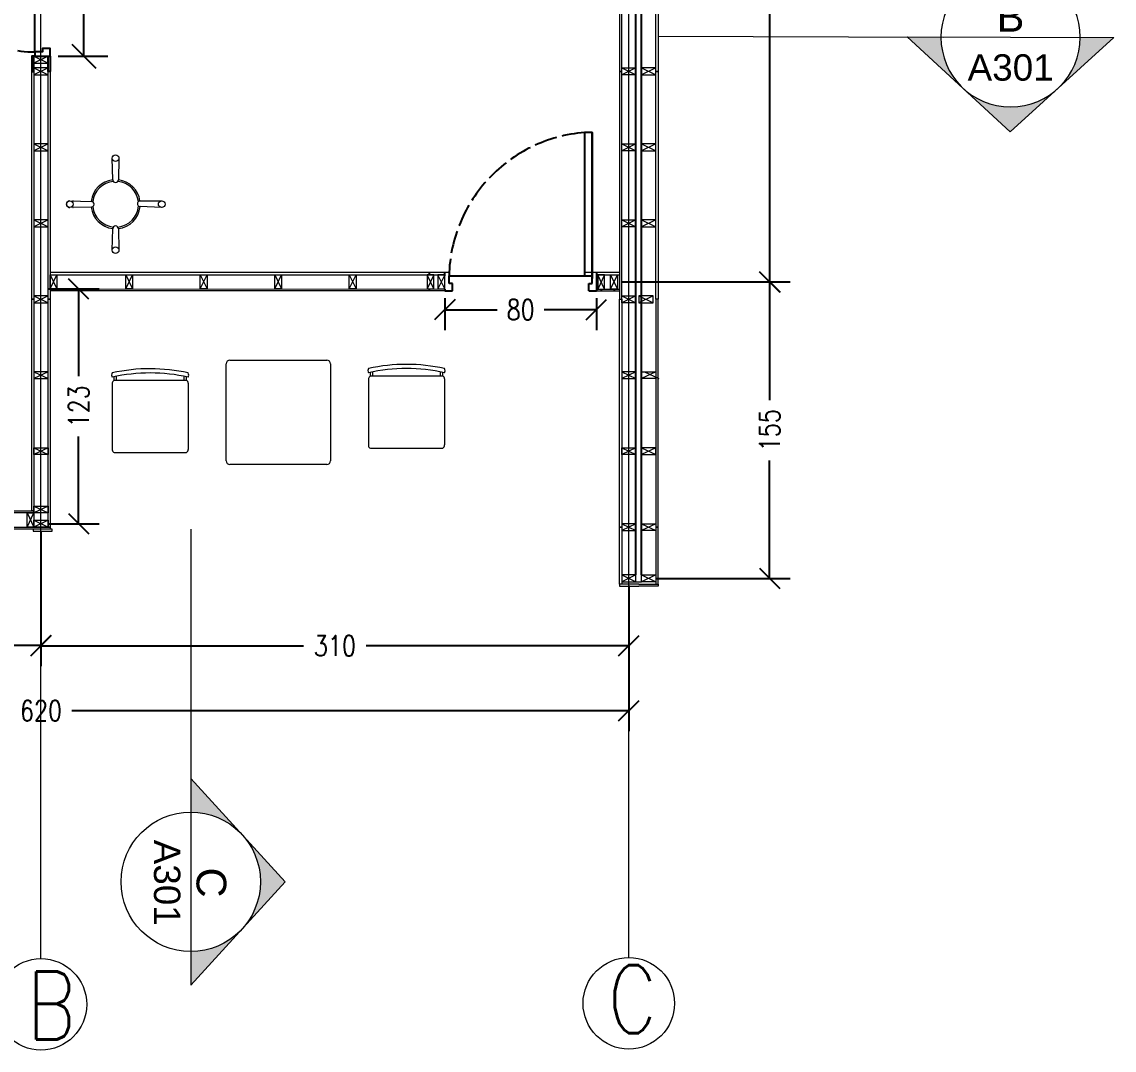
# Model space of a CAD drawing. Header units: millimetres. Extents: x 985 to 3302, y 1117 to 2352.
# Drawn here: x 1527 to 2103, y 1121 to 1663 of the extents above; entities that cross this region are included whole.
import ezdxf

# ---------------------------------------------------------------- set-up
doc = ezdxf.new("R2010")
doc.units = ezdxf.units.MM
doc.linetypes.add('ACAD_ISO02W100', pattern=[15, 12, -3])
for name, color, linetype, lineweight in [('A-ANNO-DIMS', 3, 'Continuous', 18), ('A-ANNO-SYMB', 3, 'Continuous', 18), ('A-DETL-MCUT', 4, 'Continuous', 25), ('A-DOOR-FULL', 4, 'Continuous', 25), ('A-FURN', 8, 'Continuous', 18), ('A-WALL-STUD', 3, 'Continuous', 18)]:
    doc.layers.add(name, color=color, linetype=linetype, lineweight=lineweight)
doc.styles.add('E-ROMANS', font='romans.shx', dxfattribs={"width": 0.8})
doc.styles.get("Standard").update_dxf_attribs({"font": 'Arial.ttf'})
doc.dimstyles.new('QUOTE', dxfattribs={"dimtxt": 0.18, "dimasz": 0.18, "dimexe": 0.18, "dimexo": 0.0625, "dimgap": 0.09, "dimtad": 0, "dimdec": 4, "dimzin": 0, "dimdsep": 46, "dimtxsty": 'E-ROMANS', "dimblk": 'OBLIQUE', "dimblk1": 'OBLIQUE', "dimblk2": 'OBLIQUE', "dimcen": 0.09, "dimadec": 0, "dimazin": 0, "dimtfac": 1, "dimtdec": 4, "dimtofl": 0, "dimtmove": 0, "dimatfit": 3, "dimldrblk": 'OBLIQUE', "dimfxl": 1, "dimtolj": 1, "dimtzin": 0, "dimarcsym": 0})

# ---------------------------------------------------------------- blocks, each defined once
blk = doc.blocks.new('Sezioni')
h = blk.add_hatch(color=256)
h.dxf.hatch_style = 1
h.paths.add_polyline_path([(52520.8, 47455.1), (52264, 47220.9), (52417.6, 47220.9, -0.210523)])
h.paths.add_polyline_path([(52735.1, 47651.7), (52520.8, 47455.1, -0.388338), (52949.4, 47455.1)])
h.paths.add_polyline_path([(52949.4, 47455.1, -0.210523), (53052.6, 47220.9), (53206.2, 47220.9)])
blk.add_lwpolyline([(52264, 47220.9), (53206.2, 47220.9), (52735.1, 47651.7)], close=True)
blk.add_circle((52735.1, 47220.9), 317.5)
blk = doc.blocks.new('_Oblique')
at = {"color": 0, "linetype": 'ByBlock', "lineweight": -2}
blk.add_line((-0.5, -0.5), (0.5, 0.5), dxfattribs=at)
blk = doc.blocks.new('*D134')
at = {"layer": 'A-ANNO-DIMS', "color": 0, "lineweight": -2, "transparency": 16777216}
for p, q in [((1537.35, 1394.39), (1537.35, 1323.01)), ((1847.35, 1365.57), (1847.35, 1323.01)), ((1537.35, 1333.81), (1675.84, 1333.81)), ((1847.35, 1333.81), (1708.85, 1333.81))]:
    blk.add_line(p, q, dxfattribs=at)
at = {"layer": 'A-ANNO-DIMS', "color": 0, "lineweight": -2, "transparency": 16777216, "xscale": 10.8, "yscale": 10.8, "zscale": 10.8, "rotation": 180}
blk.add_blockref('_Oblique', (1537.35, 1333.81), dxfattribs=at)
at = {"layer": 'A-ANNO-DIMS', "color": 0, "lineweight": -2, "transparency": 16777216, "xscale": 10.8, "yscale": 10.8, "zscale": 10.8}
blk.add_blockref('_Oblique', (1847.35, 1333.81), dxfattribs=at)
at = {"layer": 'A-ANNO-DIMS', "color": 0, "transparency": 16777216, "insert": (1692.35, 1333.81), "char_height": 10.8, "attachment_point": 5, "style": 'E-ROMANS'}
blk.add_mtext('\\A1;310', dxfattribs=at)
blk = doc.blocks.new('*D135')
at = {"layer": 'A-ANNO-DIMS', "color": 0, "lineweight": -2, "transparency": 16777216}
for p, q in [((1227.35, 1365.57), (1227.35, 1288.77)), ((1847.35, 1363.76), (1847.35, 1288.77)), ((1227.35, 1299.57), (1521.04, 1299.57)), ((1847.35, 1299.57), (1553.65, 1299.57))]:
    blk.add_line(p, q, dxfattribs=at)
at = {"layer": 'A-ANNO-DIMS', "color": 0, "lineweight": -2, "transparency": 16777216, "xscale": 10.8, "yscale": 10.8, "zscale": 10.8, "rotation": 180}
blk.add_blockref('_Oblique', (1227.35, 1299.57), dxfattribs=at)
at = {"layer": 'A-ANNO-DIMS', "color": 0, "lineweight": -2, "transparency": 16777216, "xscale": 10.8, "yscale": 10.8, "zscale": 10.8}
blk.add_blockref('_Oblique', (1847.35, 1299.57), dxfattribs=at)
at = {"layer": 'A-ANNO-DIMS', "color": 0, "transparency": 16777216, "insert": (1537.35, 1299.57), "char_height": 10.8, "attachment_point": 5, "style": 'E-ROMANS'}
blk.add_mtext('\\A1;620', dxfattribs=at)
blk = doc.blocks.new('*D138')
at = {"layer": 'A-ANNO-DIMS', "color": 0, "lineweight": -2, "transparency": 16777216}
for p, q in [((1537.35, 1394.39), (1537.35, 1323.1)), ((1436.3, 1391.49), (1436.3, 1323.1)), ((1436.3, 1333.9), (1470.93, 1333.9)), ((1537.35, 1333.9), (1502.71, 1333.9))]:
    blk.add_line(p, q, dxfattribs=at)
at = {"layer": 'A-ANNO-DIMS', "color": 0, "lineweight": -2, "transparency": 16777216, "xscale": 10.8, "yscale": 10.8, "zscale": 10.8, "rotation": 180}
blk.add_blockref('_Oblique', (1436.3, 1333.9), dxfattribs=at)
at = {"layer": 'A-ANNO-DIMS', "color": 0, "lineweight": -2, "transparency": 16777216, "xscale": 10.8, "yscale": 10.8, "zscale": 10.8}
blk.add_blockref('_Oblique', (1537.35, 1333.9), dxfattribs=at)
at = {"layer": 'A-ANNO-DIMS', "color": 0, "transparency": 16777216, "insert": (1486.82, 1333.9), "char_height": 10.8, "attachment_point": 5, "style": 'E-ROMANS'}
blk.add_mtext('\\A1;100', dxfattribs=at)
blk = doc.blocks.new('*D139')
at = {"layer": 'A-ANNO-DIMS', "color": 0, "lineweight": -2, "transparency": 16777216}
for p, q in [((1750.31, 1517.08), (1750.31, 1500.15)), ((1830.26, 1517.08), (1830.26, 1500.15)), ((1750.31, 1510.95), (1777.89, 1510.95)), ((1830.26, 1510.95), (1802.68, 1510.95))]:
    blk.add_line(p, q, dxfattribs=at)
at = {"layer": 'A-ANNO-DIMS', "color": 0, "lineweight": -2, "transparency": 16777216, "xscale": 10.8, "yscale": 10.8, "zscale": 10.8, "rotation": 180}
blk.add_blockref('_Oblique', (1750.31, 1510.95), dxfattribs=at)
at = {"layer": 'A-ANNO-DIMS', "color": 0, "lineweight": -2, "transparency": 16777216, "xscale": 10.8, "yscale": 10.8, "zscale": 10.8}
blk.add_blockref('_Oblique', (1830.26, 1510.95), dxfattribs=at)
at = {"layer": 'A-ANNO-DIMS', "color": 0, "transparency": 16777216, "insert": (1790.29, 1510.95), "char_height": 10.8, "attachment_point": 5, "style": 'E-ROMANS'}
blk.add_mtext('\\A1;80', dxfattribs=at)
blk = doc.blocks.new('*D143')
at = {"layer": 'A-ANNO-DIMS', "color": 0, "lineweight": -2, "transparency": 16777216}
for p, q in [((1546.47, 1724.66), (1572.53, 1724.66)), ((1559.93, 1724.66), (1559.93, 1699.08)), ((1559.93, 1644.58), (1559.93, 1670.16)), ((1546.47, 1644.58), (1572.53, 1644.58))]:
    blk.add_line(p, q, dxfattribs=at)
at = {"layer": 'A-ANNO-DIMS', "color": 0, "lineweight": -2, "transparency": 16777216, "xscale": 12.6, "yscale": 12.6, "zscale": 12.6}
for p, rotation in [((1559.93, 1724.66), 90), ((1559.93, 1644.58), 270)]:
    blk.add_blockref('_Oblique', p, dxfattribs=dict(at, rotation=rotation))
at = {"layer": 'A-ANNO-DIMS', "color": 0, "transparency": 16777216, "insert": (1559.93, 1684.62), "char_height": 12.6, "attachment_point": 5, "rotation": 90, "style": 'E-ROMANS'}
blk.add_mtext('\\A1;80', dxfattribs=at)
blk = doc.blocks.new('*D150')
at = {"layer": 'A-ANNO-DIMS', "color": 0, "lineweight": -2, "transparency": 16777216}
for p, q in [((1541.1, 1521.88), (1567.98, 1521.88)), ((1557.18, 1521.88), (1557.18, 1475.9)), ((1557.18, 1398.14), (1557.18, 1444.12)), ((1541.1, 1398.14), (1567.98, 1398.14))]:
    blk.add_line(p, q, dxfattribs=at)
at = {"layer": 'A-ANNO-DIMS', "color": 0, "lineweight": -2, "transparency": 16777216, "xscale": 10.8, "yscale": 10.8, "zscale": 10.8}
for p, rotation in [((1557.18, 1521.88), 90), ((1557.18, 1398.14), 270)]:
    blk.add_blockref('_Oblique', p, dxfattribs=dict(at, rotation=rotation))
at = {"layer": 'A-ANNO-DIMS', "color": 0, "transparency": 16777216, "insert": (1557.18, 1460.01), "char_height": 10.8, "attachment_point": 5, "rotation": 90, "style": 'E-ROMANS'}
blk.add_mtext('\\A1;123', dxfattribs=at)
blk = doc.blocks.new('*D169')
at = {"layer": 'A-ANNO-DIMS', "color": 0, "lineweight": -2, "transparency": 16777216}
for p, q in [((1843.3, 1525.58), (1932.43, 1525.58)), ((1921.63, 1525.58), (1921.63, 1463.34)), ((1921.63, 1369.32), (1921.63, 1431.55)), ((1861.63, 1369.32), (1932.43, 1369.32))]:
    blk.add_line(p, q, dxfattribs=at)
at = {"layer": 'A-ANNO-DIMS', "color": 0, "lineweight": -2, "transparency": 16777216, "xscale": 10.8, "yscale": 10.8, "zscale": 10.8}
for p, rotation in [((1921.63, 1525.58), 90), ((1921.63, 1369.32), 270)]:
    blk.add_blockref('_Oblique', p, dxfattribs=dict(at, rotation=rotation))
at = {"layer": 'A-ANNO-DIMS', "color": 0, "transparency": 16777216, "insert": (1921.63, 1447.45), "char_height": 10.8, "attachment_point": 5, "rotation": 90, "style": 'E-ROMANS'}
blk.add_mtext('\\A1;155', dxfattribs=at)
blk = doc.blocks.new('*D170')
at = {"layer": 'A-ANNO-DIMS', "color": 0, "lineweight": -2, "transparency": 16777216}
for p, q in [((1844.34, 2090.96), (1932.52, 2090.96)), ((1921.72, 2090.96), (1921.72, 1824.78)), ((1921.72, 1525.58), (1921.72, 1791.76)), ((1843.3, 1525.58), (1932.52, 1525.58))]:
    blk.add_line(p, q, dxfattribs=at)
at = {"layer": 'A-ANNO-DIMS', "color": 0, "lineweight": -2, "transparency": 16777216, "xscale": 10.8, "yscale": 10.8, "zscale": 10.8}
for p, rotation in [((1921.72, 2090.96), 90), ((1921.72, 1525.58), 270)]:
    blk.add_blockref('_Oblique', p, dxfattribs=dict(at, rotation=rotation))
at = {"layer": 'A-ANNO-DIMS', "color": 0, "transparency": 16777216, "insert": (1921.72, 1808.27), "char_height": 10.8, "attachment_point": 5, "rotation": 90, "style": 'E-ROMANS'}
blk.add_mtext('\\A1;580', dxfattribs=at)

msp = doc.modelspace()

# ---------------------------------------------------------------- linework, layer by layer
for p, q in [((1742.31927, 1521.82813), (1742.31927, 1521.87779)), ((1830.95922, 1521.82834), (1830.2597, 1521.82834))]:
    msp.add_line(p, q)
at = {"layer": 'A-ANNO-SYMB'}
for p, q in [((1537.34562, 1168.85534), (1537.34562, 2303.39584)), ((1847.34577, 1169.41367), (1847.34577, 2303.95416)), ((1862.82603, 1655.13228), (2013.26681, 1654.7023)), ((1616.3194, 1395.24085), (1616.3194, 1244.79946))]:
    msp.add_line(p, q, dxfattribs=at)
at = {"layer": 'A-ANNO-SYMB', "color": 7}
for p, q in [((1532.59102, 1464.90867), (1532.59102, 1585.02487)), ((1542.10022, 1530.77247), (1752.60308, 1530.77171)), ((1542.10022, 1529.37385), (1750.31399, 1529.37385)), ((1824.0417, 1530.77146), (1842.39072, 1530.7714)), ((1830.2597, 1529.32325), (1842.39071, 1529.32325)), ((1750.31399, 1520.82902), (1542.1, 1520.82902)), ((1542.10022, 1521.87851), (1750.31399, 1521.82813)), ((1830.2597, 1521.82834), (1842.39071, 1521.82834)), ((1830.2597, 1520.82923), (1842.39071, 1520.82923)), ((1543.20128, 1395.24085), (1543.20128, 1395.24085)), ((1851.09975, 1367.51438), (1854.12428, 1367.51442))]:
    msp.add_line(p, q, dxfattribs=at)
for points in [[(1843.59187, 1636.57428), (1843.59181, 1756.69047), (1842.39065, 1756.69047), (1842.39071, 1636.57428)], [(1861.62533, 1636.57451), (1861.62234, 1756.6907), (1862.82351, 1756.69073), (1862.82649, 1636.57454)], [(1533.59199, 1636.57428), (1533.59199, 1516.45808), (1532.59102, 1516.45808), (1532.59102, 1636.57428)], [(1542.10001, 1636.57428), (1542.10001, 1516.45808), (1541.09904, 1516.45808), (1541.09904, 1636.57428)], [(1843.59187, 1516.45808), (1843.59187, 1636.57428), (1842.39071, 1636.57428), (1842.39071, 1516.45808)], [(1861.62838, 1516.45831), (1861.62533, 1636.57451), (1862.82649, 1636.57454), (1862.82954, 1516.45834)], [(1533.59178, 1516.45808), (1533.59199, 1404.85058), (1532.59102, 1404.85058), (1532.59081, 1516.45808)], [(1542.10022, 1516.45811), (1542.10022, 1396.34192), (1541.09925, 1396.34192), (1541.09925, 1516.45811)], [(1842.39071, 1396.34189), (1842.39091, 1516.45808), (1843.59207, 1516.45808), (1843.59228, 1396.34189)], [(1862.83259, 1396.34215), (1862.82934, 1516.45834), (1861.62817, 1516.45831), (1861.63102, 1396.34212)], [(1436.29834, 1404.85012), (1533.59199, 1404.85058), (1533.59199, 1403.84961), (1436.29834, 1403.84915)], [(1542.10022, 1396.34192), (1542.10022, 1395.24085), (1436.29834, 1395.24085), (1436.29834, 1396.34192)], [(1543.20128, 1394.13979), (1543.20128, 1395.24085), (1533.1916, 1395.24085), (1533.1916, 1394.13979)], [(1842.39093, 1366.31218), (1842.39071, 1396.34084), (1843.59228, 1396.34088), (1843.59207, 1366.3122)], [(1862.83313, 1366.31244), (1862.83259, 1396.3411), (1861.63102, 1396.3411), (1861.63199, 1366.31243)]]:
    msp.add_lwpolyline(points, close=True, dxfattribs=at)
for points in [[(1852.60303, 1366.31236), (1842.39093, 1366.31218), (1842.39094, 1365.21111), (1852.60305, 1365.21129)], [(1852.62103, 1366.31236), (1862.83313, 1366.31244), (1862.83314, 1365.21137), (1852.62104, 1365.21129)]]:
    msp.add_lwpolyline(points, dxfattribs=at)
at = {"layer": 'A-ANNO-SYMB'}
for centre in [(1847.34577, 1145.29944), (1537.34562, 1144.74112)]:
    msp.add_circle(centre, 24.11422, dxfattribs=at)
at = {"layer": 'A-DETL-MCUT'}
for p, q in [((1851.09978, 1371.11787), (1851.0994, 2112.23556)), ((1854.12416, 1371.11791), (1854.10573, 2112.2356)), ((1742.31927, 1529.37385), (1742.31927, 1530.77175)), ((1750.31399, 1529.37385), (1750.31399, 1530.77172)), ((1750.31399, 1528.8238), (1750.31399, 1529.37385)), ((1742.31927, 1520.82902), (1742.31927, 1521.82813)), ((1832.758, 1521.82834), (1832.758, 1520.83303)), ((1839.55353, 1521.82834), (1839.55353, 1520.82923))]:
    msp.add_line(p, q, dxfattribs=at)
for points in [[(1532.59102, 1636.57428), (1533.59199, 1636.57428), (1533.59199, 1644.58217), (1532.59102, 1644.58217)], [(1542.10001, 1636.57428), (1541.09925, 1636.57428), (1541.09925, 1644.58217), (1542.10001, 1644.58217)]]:
    msp.add_lwpolyline(points, close=True, dxfattribs=at)
at = {"layer": 'A-DOOR-FULL'}
for p, q in [((1534.09205, 1646.80655), (1534.09205, 1718.43138)), ((1828.03898, 1604.32808), (1828.03898, 1527.35635)), ((1752.5347, 1524.82651), (1752.5347, 1528.8238)), ((1752.5347, 1528.8238), (1824.0417, 1528.8238)), ((1828.03898, 1524.82651), (1828.03898, 1528.8238)), ((1830.2597, 1530.77144), (1830.2597, 1520.82923)), ((1750.31399, 1521.82813), (1750.31399, 1520.82902)), ((1750.31399, 1520.82902), (1754.31127, 1520.82902)), ((1754.31127, 1524.82651), (1752.5347, 1524.82651)), ((1754.31127, 1520.82923), (1754.31127, 1524.82651)), ((1826.26241, 1520.82923), (1826.26241, 1524.82651)), ((1826.26241, 1524.82651), (1828.03898, 1524.82651)), ((1826.26241, 1520.82923), (1830.2597, 1520.82923))]:
    msp.add_line(p, q, dxfattribs=at)
for points in [[(1534.09205, 1646.80655), (1534.09205, 1644.58217), (1542.0998, 1644.58217), (1542.0998, 1648.58605), (1538.09593, 1648.58605), (1538.09593, 1646.80655), (1534.09205, 1646.80655)], [(1824.0417, 1604.32808), (1824.0417, 1528.8238), (1828.03898, 1528.8238), (1828.03898, 1604.32808), (1824.0417, 1604.32808)]]:
    msp.add_lwpolyline(points, dxfattribs=at)
at = {"layer": 'A-DOOR-FULL', "linetype": 'ACAD_ISO02W100'}
for centre, radius, start, end in [((1535.83866, 1724.39141), 77.60452, 184.40465497, 268.7103601), ((1829.99192, 1527.08006), 77.47685, 94.40465497, 178.7103601)]:
    msp.add_arc(centre, radius, start, end, dxfattribs=at)
at = {"layer": 'A-FURN'}
for p, q in [((1575.20092, 1579.48681), (1574.95092, 1590.80419)), ((1578.45092, 1590.8023), (1578.20092, 1579.48681)), ((1552.50477, 1568.3023), (1563.82026, 1568.0523)), ((1554.25477, 1568.3023), (1554.21694, 1568.26448)), ((1589.72517, 1568.30188), (1601.04531, 1568.30183)), ((1563.82026, 1565.0523), (1552.50288, 1564.8023)), ((1554.21691, 1564.84017), (1554.25477, 1564.8023)), ((1600.96611, 1564.80273), (1589.65891, 1565.30261)), ((1574.95091, 1542.3023), (1575.20092, 1553.61779)), ((1578.20092, 1553.61779), (1578.45091, 1542.30042)), ((1635.00807, 1431.36161), (1635.00807, 1482.36161)), ((1637.00807, 1484.36161), (1688.00807, 1484.36161)), ((1690.00807, 1482.36161), (1690.00807, 1431.36161)), ((1575.93023, 1473.60518), (1575.93023, 1475.62281)), ((1577.13023, 1473.60518), (1577.13023, 1475.86806)), ((1612.85087, 1473.60518), (1612.85087, 1475.84449)), ((1614.05087, 1473.60518), (1614.05087, 1475.59759)), ((1711.07105, 1475.90776), (1711.07105, 1477.92539)), ((1749.19169, 1475.90776), (1711.07105, 1475.90776)), ((1712.27105, 1475.90776), (1712.27105, 1478.17064)), ((1747.99169, 1475.90776), (1747.99169, 1478.14707)), ((1749.19169, 1475.90776), (1749.19169, 1477.90017)), ((1574.93023, 1472.40567), (1574.93023, 1436.92089)), ((1614.05087, 1473.60518), (1575.93023, 1473.60518)), ((1615.05087, 1472.17656), (1615.05087, 1437.34011)), ((1710.07105, 1474.70825), (1710.07105, 1439.22347)), ((1750.19169, 1474.47914), (1750.19169, 1439.64269)), ((1575.93023, 1435.74149), (1614.05087, 1435.74149)), ((1711.07105, 1438.04407), (1749.19169, 1438.04407)), ((1688.00807, 1429.36161), (1637.00807, 1429.36161))]:
    msp.add_line(p, q, dxfattribs=at)
for centre in [(1576.70092, 1590.8023), (1552.50477, 1566.5523), (1601.00477, 1566.5523), (1576.70092, 1542.3023)]:
    msp.add_circle(centre, 1.75, dxfattribs=at)
for centre, radius, start, end in [((1576.70092, 1566.5523), 12.93451, 96.64825415, 173.34214648), ((1576.70092, 1566.5523), 12.09361, 95.69267961, 174.1354495), ((1576.70092, 1579.48681), 1.5, 180, 0), ((1576.70092, 1566.5523), 12.09361, 6.58940685, 84.30732039), ((1576.70092, 1566.5523), 12.93451, 7.73017132, 83.35174585), ((1552.50477, 1566.5523), 1.75, 87.46866594, 272.59272359), ((1563.82026, 1566.5523), 1.5, 270, 90), ((1589.69204, 1566.80224), 1.5, 88.73433297, 268.73433297), ((1576.70092, 1566.5523), 12.93451, 186.65785352, 263.35174572), ((1576.70092, 1566.5523), 12.09361, 185.8645505, 264.3073187), ((1576.70092, 1566.5523), 12.09361, 275.6926813, 355.61497724), ((1576.70092, 1566.5523), 12.93451, 276.64825428, 354.47421277), ((1576.70092, 1553.61779), 1.5, 360, 180), ((1637.00807, 1482.36161), 2, 90, 180), ((1688.00807, 1482.36161), 2, 0, 90), ((1730.07189, 1390.24061), 91.89917, 77.358359, 102.57039276), ((1576.65333, 1476.51999), 2.05203, 147.10929723, 212.89068712), ((1594.93106, 1387.93803), 91.89917, 77.358359, 102.57039276), ((1594.93106, 1385.70938), 91.89917, 77.358359, 102.57039276), ((1612.44352, 1476.49505), 2.82865, 336.79987041, 23.20012959), ((1711.79415, 1478.82258), 2.05203, 147.10929723, 212.89068712), ((1730.07189, 1388.01196), 91.89917, 77.358359, 102.57039276), ((1711.42247, 1474.5982), 1.35589, 105.02123537, 175.34457853), ((1748.68404, 1474.48811), 1.50768, 359.65886233, 70.32338122), ((1747.58434, 1478.79763), 2.82865, 336.79987041, 23.20012959), ((1576.28164, 1472.29562), 1.35589, 105.02123537, 175.34457853), ((1613.54321, 1472.18553), 1.50768, 359.65886233, 70.32338122), ((1576.218, 1436.99913), 1.29015, 176.52283691, 257.11145378), ((1613.48502, 1437.20753), 1.57145, 291.10515566, 4.83977101), ((1711.35882, 1439.30171), 1.29015, 176.52283691, 257.11145378), ((1748.62584, 1439.51011), 1.57145, 291.10515566, 4.83977101), ((1637.00807, 1431.36161), 2, 180, 270), ((1688.00807, 1431.36161), 2, 270, 0)]:
    msp.add_arc(centre, radius, start, end, dxfattribs=at)
at = {"layer": 'A-WALL-STUD'}
for p, q in [((1541.09925, 1644.58217), (1533.59199, 1640.97869)), ((1533.59199, 1644.58217), (1541.09925, 1640.97869)), ((1541.09905, 1638.37602), (1533.59179, 1634.77253)), ((1533.59179, 1638.37602), (1541.09905, 1634.77253)), ((1843.59207, 1638.37602), (1851.09933, 1634.77253)), ((1851.09933, 1638.37602), (1843.59207, 1634.77253)), ((1854.11782, 1638.37606), (1861.62518, 1634.77276)), ((1861.62509, 1638.37625), (1854.11792, 1634.77257)), ((1541.09904, 1598.33729), (1533.59178, 1594.7338)), ((1533.59178, 1598.33729), (1541.09904, 1594.7338)), ((1843.59207, 1598.33729), (1851.09934, 1594.7338)), ((1851.09934, 1598.33729), (1843.59207, 1594.7338)), ((1854.11883, 1598.33733), (1861.62619, 1594.73403)), ((1861.6261, 1598.33752), (1854.11893, 1594.73384)), ((1541.09904, 1558.29856), (1533.59178, 1554.69507)), ((1533.59178, 1558.29856), (1541.09904, 1554.69507)), ((1843.59207, 1558.29856), (1851.09934, 1554.69507)), ((1851.09934, 1558.29856), (1843.59207, 1554.69507)), ((1854.11985, 1558.2986), (1861.6272, 1554.6953)), ((1861.62711, 1558.29879), (1854.11994, 1554.69511)), ((1542.1, 1521.87821), (1545.69756, 1529.37312)), ((1542.1, 1529.37312), (1545.69756, 1521.87821)), ((1582.07286, 1521.87821), (1585.67042, 1529.37312)), ((1582.07286, 1529.37312), (1585.67042, 1521.87821)), ((1621.34562, 1521.87791), (1624.94317, 1529.37283)), ((1621.34562, 1529.37283), (1624.94317, 1521.87791)), ((1660.61837, 1521.87792), (1664.21593, 1529.37283)), ((1660.61837, 1529.37283), (1664.21593, 1521.87792)), ((1699.89113, 1521.87777), (1703.48868, 1529.37269)), ((1699.89113, 1529.37269), (1703.48868, 1521.87777)), ((1744.56603, 1529.37385), (1740.96847, 1529.37385)), ((1740.96847, 1529.37385), (1740.96847, 1521.87894)), ((1744.56603, 1521.87894), (1740.96847, 1529.37385)), ((1744.56603, 1529.37385), (1740.96847, 1521.87894)), ((1744.56603, 1521.87894), (1744.56603, 1529.37385)), ((1750.31399, 1529.37385), (1746.71643, 1529.37385)), ((1746.71643, 1529.37385), (1746.71643, 1521.87894)), ((1750.31399, 1521.87894), (1746.71643, 1529.37385)), ((1750.31399, 1529.37385), (1746.71643, 1521.87894)), ((1750.31399, 1521.87894), (1750.31399, 1529.37385)), ((1834.55678, 1521.82834), (1830.95922, 1529.32325)), ((1834.55678, 1529.32325), (1830.95922, 1521.82834)), ((1837.75465, 1521.82834), (1841.35241, 1529.32325)), ((1837.75465, 1529.32325), (1841.3524, 1521.82834)), ((1740.96847, 1521.87894), (1744.56603, 1521.87894)), ((1746.71643, 1521.87894), (1750.31399, 1521.87894)), ((1541.09904, 1518.25983), (1533.59178, 1514.65634)), ((1533.59178, 1518.25983), (1541.09904, 1514.65634)), ((1843.59207, 1518.25983), (1851.09934, 1514.65634)), ((1851.09934, 1518.25983), (1843.59207, 1514.65634)), ((1852.6209, 1518.25986), (1860.12825, 1514.65657)), ((1860.12816, 1518.26005), (1852.62099, 1514.65638)), ((1541.09904, 1478.22109), (1533.59178, 1474.61761)), ((1533.59178, 1478.22109), (1541.09904, 1474.61761)), ((1851.09926, 1478.22162), (1843.592, 1474.61814)), ((1843.592, 1478.22162), (1851.09926, 1474.61814)), ((1861.62922, 1478.22185), (1854.12205, 1474.61818)), ((1855.60393, 1478.22166), (1863.11129, 1474.61837)), ((1533.59199, 1438.18236), (1541.09925, 1434.57888)), ((1541.09925, 1438.18236), (1533.59199, 1434.57888)), ((1843.59221, 1438.18289), (1851.09947, 1434.57941)), ((1851.09947, 1438.18289), (1843.59221, 1434.57941)), ((1854.12277, 1438.18293), (1861.63012, 1434.57963)), ((1861.63003, 1438.18312), (1854.12286, 1434.57944)), ((1533.59198, 1407.4531), (1541.09924, 1403.84961)), ((1541.09924, 1407.4531), (1533.59198, 1403.84961)), ((1529.9885, 1396.34235), (1533.59199, 1403.84961)), ((1529.9885, 1403.84961), (1533.59199, 1396.34235)), ((1533.59199, 1399.94583), (1541.09925, 1396.34235)), ((1541.09925, 1399.94583), (1533.59199, 1396.34235)), ((1851.09983, 1398.14262), (1843.59257, 1394.53913)), ((1843.59257, 1398.14262), (1851.09983, 1394.53913)), ((1854.12342, 1398.14266), (1861.63078, 1394.53936)), ((1861.63068, 1398.14285), (1854.12351, 1394.53917)), ((1851.09975, 1371.11787), (1843.59249, 1367.51438)), ((1843.59249, 1371.11787), (1851.09975, 1367.51438)), ((1854.12418, 1371.11791), (1861.63154, 1367.51461)), ((1861.63145, 1371.1181), (1854.12428, 1367.51442))]:
    msp.add_line(p, q, dxfattribs=at)
for points in [[(1541.09925, 1644.58217), (1533.59199, 1644.58217), (1533.59199, 1640.97869), (1541.09925, 1640.97869)], [(1541.09905, 1638.37602), (1533.59179, 1638.37602), (1533.59179, 1634.77253), (1541.09905, 1634.77253)], [(1843.59207, 1638.37602), (1851.09933, 1638.37602), (1851.09933, 1634.77253), (1843.59207, 1634.77253)], [(1861.62509, 1638.37625), (1854.11782, 1638.37606), (1854.11792, 1634.77257), (1861.62518, 1634.77276)], [(1541.09904, 1598.33729), (1533.59178, 1598.33729), (1533.59178, 1594.7338), (1541.09904, 1594.7338)], [(1843.59207, 1598.33729), (1851.09934, 1598.33729), (1851.09934, 1594.7338), (1843.59207, 1594.7338)], [(1861.6261, 1598.33752), (1854.11883, 1598.33733), (1854.11893, 1594.73384), (1861.62619, 1594.73403)], [(1541.09904, 1558.29856), (1533.59178, 1558.29856), (1533.59178, 1554.69507), (1541.09904, 1554.69507)], [(1843.59207, 1558.29856), (1851.09934, 1558.29856), (1851.09934, 1554.69507), (1843.59207, 1554.69507)], [(1861.62711, 1558.29879), (1854.11985, 1558.2986), (1854.11994, 1554.69511), (1861.6272, 1554.6953)], [(1542.1, 1521.87821), (1542.1, 1529.37312), (1545.69756, 1529.37312), (1545.69756, 1521.87821)], [(1582.07286, 1521.87821), (1582.07286, 1529.37312), (1585.67042, 1529.37312), (1585.67042, 1521.87821)], [(1621.34562, 1521.87791), (1621.34562, 1529.37283), (1624.94317, 1529.37283), (1624.94317, 1521.87791)], [(1660.61837, 1521.87792), (1660.61837, 1529.37283), (1664.21593, 1529.37283), (1664.21593, 1521.87792)], [(1699.89113, 1521.87777), (1699.89113, 1529.37269), (1703.48868, 1529.37269), (1703.48868, 1521.87777)], [(1834.55678, 1521.82834), (1834.55678, 1529.32325), (1830.95922, 1529.32325), (1830.95922, 1521.82834)], [(1837.75465, 1521.82834), (1837.75465, 1529.32325), (1841.35241, 1529.32325), (1841.35221, 1521.82834)], [(1541.09904, 1518.25983), (1533.59178, 1518.25983), (1533.59178, 1514.65634), (1541.09904, 1514.65634)], [(1843.59207, 1518.25983), (1851.09934, 1518.25983), (1851.09934, 1514.65634), (1843.59207, 1514.65634)], [(1860.12816, 1518.26005), (1852.6209, 1518.25986), (1852.62099, 1514.65638), (1860.12825, 1514.65657)], [(1541.09904, 1478.22109), (1533.59178, 1478.22109), (1533.59178, 1474.61761), (1541.09904, 1474.61761)], [(1851.09926, 1478.22162), (1843.592, 1478.22162), (1843.592, 1474.61814), (1851.09926, 1474.61814)], [(1854.12196, 1478.22166), (1861.62922, 1478.22185), (1861.62931, 1474.61837), (1854.12205, 1474.61818)], [(1533.59199, 1438.18236), (1541.09925, 1438.18236), (1541.09925, 1434.57888), (1533.59199, 1434.57888)], [(1843.59221, 1438.18289), (1851.09947, 1438.18289), (1851.09947, 1434.57941), (1843.59221, 1434.57941)], [(1861.63003, 1438.18312), (1854.12277, 1438.18293), (1854.12286, 1434.57944), (1861.63012, 1434.57963)], [(1533.59198, 1407.4531), (1541.09924, 1407.4531), (1541.09924, 1403.84961), (1533.59198, 1403.84961)], [(1529.9885, 1396.34235), (1529.9885, 1403.84961), (1533.59199, 1403.84961), (1533.59199, 1396.34235)], [(1533.59199, 1399.94583), (1541.09925, 1399.94583), (1541.09925, 1396.34235), (1533.59199, 1396.34235)], [(1851.09983, 1398.14262), (1843.59257, 1398.14262), (1843.59257, 1394.53913), (1851.09983, 1394.53913)], [(1854.12342, 1398.14266), (1861.63068, 1398.14285), (1861.63078, 1394.53936), (1854.12351, 1394.53917)], [(1851.09975, 1371.11787), (1843.59249, 1371.11787), (1843.59249, 1367.51438), (1851.09975, 1367.51438)], [(1854.12418, 1371.11791), (1861.63145, 1371.1181), (1861.63154, 1367.51461), (1854.12428, 1367.51442)]]:
    msp.add_lwpolyline(points, close=True, dxfattribs=at)

# ---------------------------------------------------------------- block references
at = {"layer": 'A-ANNO-SYMB', "yscale": 0.1157241476674715, "zscale": 0.1157241476674715}
for p, xscale, rotation in [((-4038.3898, 7136.61429), -0.1157241476674716, 179.8362413498016), ((-3848.27382, 7312.09934), 0.1157241476674715, 270)]:
    msp.add_blockref('Sezioni', p, dxfattribs=dict(at, xscale=xscale, rotation=rotation))

# ---------------------------------------------------------------- texts
at = {"layer": 'A-ANNO-SYMB'}
for s, height, rotation, p in [('B', 15.67946, 359.83624135, (2041.33549, 1657.5607)), ('A301', 13.906074, 270, (1596.9257, 1231.55904)), ('C', 15.67946, 270, (1619.38283, 1216.8795))]:
    msp.add_text(s, height=height, rotation=rotation, dxfattribs=at).set_placement(p)
msp.add_text('A301', height=13.906074, dxfattribs=at).set_placement((2026.03572, 1631.70382))
at = {"layer": 'A-ANNO-SYMB', "char_height": 35.90383, "attachment_point": 1, "style": 'E-ROMANS'}
for s, insert in [('C', (1836.3106, 1165.46243)), ('B', (1529.83083, 1162.15848))]:
    msp.add_mtext_dynamic_manual_height_columns(s, width=37.201034, gutter_width=2.5, heights=[0], dxfattribs=dict(at, insert=insert))

# ---------------------------------------------------------------- dimensions: what is measured, and where the dimension line sits
at = {"layer": 'A-ANNO-DIMS'}
for base, p1, p2, text, picture, middle in [((1921.72039, 2090.96355), (1839.55353, 1525.57579), (1840.58924, 2090.96355), '580', '*D170', (1921.72039, 1808.26967)), ((1557.1814, 1521.87821), (1537.34562, 1398.14409), (1537.34562, 1521.87821), '123', '*D150', (1557.1814, 1460.01115)), ((1921.63039, 1525.57579), (1857.87786, 1369.31626), (1839.55353, 1525.57579), '155', '*D169', (1921.63039, 1447.44602))]:
    dim = msp.add_linear_dim(base=base, p1=p1, p2=p2, angle=90, text=text, dimstyle='QUOTE', override={"dimscale": 60}, dxfattribs=at)
    dim.commit()
    dim.dimension.update_dxf_attribs({"geometry": picture, "text_midpoint": middle})
dim = msp.add_linear_dim(base=(1559.9327, 1644.58217), p1=(1542.0998, 1724.65963), p2=(1542.0998, 1644.58217), angle=90, text='80', dimstyle='QUOTE', override={"dimscale": 70}, dxfattribs=at)
dim.commit()
dim.dimension.update_dxf_attribs({"geometry": '*D143', "text_midpoint": (1559.9327, 1684.6209), "dimtype": 160})
for base, p1, p2, text, picture, middle in [((1830.2597, 1510.95253), (1750.31399, 1520.82902), (1830.2597, 1520.82923), '80', '*D139', (1790.28684, 1510.95253)), ((1537.34562, 1333.89646), (1436.29834, 1395.24085), (1537.34562, 1398.14409), '100', '*D138', (1486.82198, 1333.89646)), ((1537.34562, 1333.80646), (1847.34612, 1369.31613), (1537.34562, 1398.14409), '310', '*D134', (1692.34587, 1333.80646)), ((1847.34612, 1299.57003), (1227.34612, 1369.31613), (1847.34612, 1367.51438), '620', '*D135', (1537.34612, 1299.57003))]:
    dim = msp.add_linear_dim(base=base, p1=p1, p2=p2, text=text, dimstyle='QUOTE', override={"dimscale": 60}, dxfattribs=at)
    dim.commit()
    dim.dimension.update_dxf_attribs({"geometry": picture, "text_midpoint": middle})

doc.saveas('drawing.dxf')
